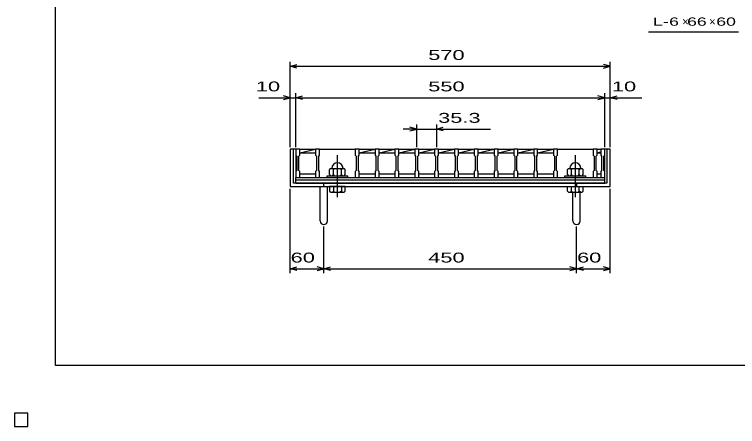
# Model space of a CAD drawing. Units: millimetres, scale not verified. Extents: x -1456 to 1385, y -1026 to 843.
# Drawn here: x -1456 to -168, y -1026 to -292 of the extents above; entities that cross this region are included whole.
import ezdxf
from ezdxf.enums import TextEntityAlignment as Align

# ---------------------------------------------------------------- set-up
doc = ezdxf.new("R2010")
doc.units = ezdxf.units.MM
doc.header["$LTSCALE"] = 8
doc.linetypes.add('CHAIN', pattern=[18.5, 12, -1.5, 3.5, -1.5])
for name, color, linetype, lineweight in [('0_2', 150, 'Continuous', 25), ('16', 3, 'Continuous', 25), ('19', 6, 'Continuous', 25), ('22', 4, 'Continuous', 25)]:
    doc.layers.add(name, color=color, linetype=linetype, lineweight=lineweight)
doc.styles.add('ベクトル', font='')
doc.styles.get('ベクトル').set_extended_font_data('ベクトル')

msp = doc.modelspace()

# ---------------------------------------------------------------- linework, layer by layer
at = {"layer": '0_2'}
for p, q in [((-1383.2, -917.2), (-1383.2, 842.8)), ((1384.8, -917.2), (-1383.2, -917.2))]:
    msp.add_line(p, q, dxfattribs=at)
at = {"layer": '16'}
for p, q in [((-955, -532), (-955, -531.3)), ((-955, -531.3), (-948, -531.3)), ((-955, -532), (-955, -542.5)), ((-948, -532), (-955, -532)), ((-955, -532), (-955, -576)), ((-948, -531.3), (-948, -532)), ((-948, -542.5), (-948, -532)), ((-948, -532), (-919.7, -532)), ((-948, -538), (-919.7, -532)), ((-948, -538), (-919.7, -538)), ((-919.7, -532), (-919.7, -531.3)), ((-919.7, -531.3), (-912.7, -531.3)), ((-919.7, -532), (-919.7, -542.5)), ((-912.7, -532), (-919.7, -532)), ((-912.7, -531.3), (-912.7, -532)), ((-912.7, -542.5), (-912.7, -532)), ((-912.7, -532), (-849.1, -532)), ((-849.1, -532), (-849.1, -531.3)), ((-849.1, -531.3), (-842.1, -531.3)), ((-849.1, -532), (-849.1, -542.5)), ((-842.1, -532), (-849.1, -532)), ((-842.1, -531.3), (-842.1, -532)), ((-842.1, -542.5), (-842.1, -532)), ((-842.1, -532), (-813.8, -532)), ((-842.1, -538), (-813.8, -532)), ((-842.1, -538), (-813.8, -538)), ((-813.8, -532), (-813.8, -531.3)), ((-813.8, -531.3), (-806.8, -531.3)), ((-813.8, -532), (-813.8, -542.5)), ((-806.8, -532), (-813.8, -532)), ((-806.8, -531.3), (-806.8, -532)), ((-806.8, -542.5), (-806.8, -532)), ((-806.8, -532), (-778.5, -532)), ((-806.8, -538), (-778.5, -532)), ((-806.8, -538), (-778.5, -538)), ((-778.5, -532), (-778.5, -531.3)), ((-778.5, -531.3), (-771.5, -531.3)), ((-778.5, -532), (-778.5, -542.5)), ((-771.5, -532), (-778.5, -532)), ((-771.5, -531.3), (-771.5, -532)), ((-771.5, -542.5), (-771.5, -532)), ((-771.5, -532), (-743.2, -532)), ((-771.5, -538), (-743.2, -532)), ((-771.5, -538), (-743.2, -538)), ((-743.2, -532), (-743.2, -531.3)), ((-743.2, -531.3), (-736.2, -531.3)), ((-743.2, -532), (-743.2, -542.5)), ((-736.2, -532), (-743.2, -532)), ((-736.2, -531.3), (-736.2, -532)), ((-736.2, -542.5), (-736.2, -532)), ((-736.2, -532), (-707.9, -532)), ((-736.2, -538), (-707.9, -532)), ((-736.2, -538), (-707.9, -538)), ((-707.9, -532), (-707.9, -531.3)), ((-707.9, -531.3), (-700.9, -531.3)), ((-707.9, -532), (-707.9, -542.5)), ((-700.9, -532), (-707.9, -532)), ((-700.9, -531.3), (-700.9, -532)), ((-700.9, -542.5), (-700.9, -532)), ((-700.9, -532), (-672.6, -532)), ((-700.9, -538), (-672.6, -532)), ((-700.9, -538), (-672.6, -538)), ((-672.6, -532), (-672.6, -531.3)), ((-672.6, -531.3), (-665.6, -531.3)), ((-672.6, -532), (-672.6, -542.5)), ((-665.6, -532), (-672.6, -532)), ((-665.6, -531.3), (-665.6, -532)), ((-665.6, -542.5), (-665.6, -532)), ((-665.6, -532), (-637.3, -532)), ((-665.6, -538), (-637.3, -532)), ((-665.6, -538), (-637.3, -538)), ((-637.3, -532), (-637.3, -531.3)), ((-637.3, -531.3), (-630.3, -531.3)), ((-637.3, -532), (-637.3, -542.5)), ((-630.3, -532), (-637.3, -532)), ((-630.3, -531.3), (-630.3, -532)), ((-630.3, -542.5), (-630.3, -532)), ((-630.3, -532), (-602, -532)), ((-630.3, -538), (-602, -532)), ((-630.3, -538), (-602, -538)), ((-602, -532), (-602, -531.3)), ((-602, -531.3), (-595, -531.3)), ((-602, -532), (-602, -542.5)), ((-595, -532), (-602, -532)), ((-595, -531.3), (-595, -532)), ((-595, -542.5), (-595, -532)), ((-595, -532), (-566.7, -532)), ((-595, -538), (-566.7, -532)), ((-595, -538), (-566.7, -538)), ((-566.7, -532), (-566.7, -531.3)), ((-566.7, -531.3), (-559.7, -531.3)), ((-566.7, -532), (-566.7, -542.5)), ((-559.7, -532), (-566.7, -532)), ((-559.7, -531.3), (-559.7, -532)), ((-559.7, -542.5), (-559.7, -532)), ((-559.7, -532), (-531.4, -532)), ((-559.7, -538), (-531.4, -532)), ((-559.7, -538), (-531.4, -538)), ((-531.4, -532), (-531.4, -531.3)), ((-531.4, -531.3), (-524.4, -531.3)), ((-531.4, -532), (-531.4, -542.5)), ((-524.4, -532), (-531.4, -532)), ((-524.4, -531.3), (-524.4, -532)), ((-524.4, -542.5), (-524.4, -532)), ((-524.4, -532), (-496.1, -532)), ((-524.4, -538), (-496.1, -532)), ((-524.4, -538), (-496.1, -538)), ((-496.1, -532), (-496.1, -531.3)), ((-496.1, -531.3), (-489.1, -531.3)), ((-496.1, -532), (-496.1, -542.5)), ((-489.1, -532), (-496.1, -532)), ((-489.1, -531.3), (-489.1, -532)), ((-489.1, -542.5), (-489.1, -532)), ((-489.1, -532), (-425.5, -532)), ((-425.5, -532), (-425.5, -531.3)), ((-425.5, -531.3), (-418.5, -531.3)), ((-425.5, -532), (-425.5, -542.5)), ((-418.5, -532), (-425.5, -532)), ((-418.5, -531.3), (-418.5, -532)), ((-418.5, -542.5), (-418.5, -532)), ((-418.5, -532), (-412, -532)), ((-418.5, -538), (-412, -536.622)), ((-418.5, -538), (-412, -538)), ((-412, -532), (-412, -531.3)), ((-412, -531.3), (-405, -531.3)), ((-412, -532), (-412, -542.5)), ((-405, -532), (-412, -532)), ((-405, -531.3), (-405, -532)), ((-405, -542.5), (-405, -532)), ((-405, -576), (-405, -532)), ((-955, -542.5), (-953.5, -544.5)), ((-953.5, -544.5), (-953.5, -569.5)), ((-949.5, -544.5), (-948, -542.5)), ((-949.5, -569.5), (-949.5, -544.5)), ((-919.7, -542.5), (-918.2, -544.5)), ((-918.2, -544.5), (-918.2, -569.5)), ((-914.2, -544.5), (-912.7, -542.5)), ((-914.2, -569.5), (-914.2, -544.5)), ((-849.1, -542.5), (-847.6, -544.5)), ((-847.6, -544.5), (-847.6, -569.5)), ((-843.6, -544.5), (-842.1, -542.5)), ((-843.6, -569.5), (-843.6, -544.5)), ((-813.8, -542.5), (-812.3, -544.5)), ((-812.3, -544.5), (-812.3, -569.5)), ((-808.3, -544.5), (-806.8, -542.5)), ((-808.3, -569.5), (-808.3, -544.5)), ((-778.5, -542.5), (-777, -544.5)), ((-777, -544.5), (-777, -569.5)), ((-773, -544.5), (-771.5, -542.5)), ((-773, -569.5), (-773, -544.5)), ((-743.2, -542.5), (-741.7, -544.5)), ((-741.7, -544.5), (-741.7, -569.5)), ((-737.7, -544.5), (-736.2, -542.5)), ((-737.7, -569.5), (-737.7, -544.5)), ((-707.9, -542.5), (-706.4, -544.5)), ((-706.4, -544.5), (-706.4, -569.5)), ((-702.4, -544.5), (-700.9, -542.5)), ((-702.4, -569.5), (-702.4, -544.5)), ((-672.6, -542.5), (-671.1, -544.5)), ((-671.1, -544.5), (-671.1, -569.5)), ((-667.1, -544.5), (-665.6, -542.5)), ((-667.1, -569.5), (-667.1, -544.5)), ((-637.3, -542.5), (-635.8, -544.5)), ((-635.8, -544.5), (-635.8, -569.5)), ((-631.8, -544.5), (-630.3, -542.5)), ((-631.8, -569.5), (-631.8, -544.5)), ((-602, -542.5), (-600.5, -544.5)), ((-600.5, -544.5), (-600.5, -569.5)), ((-596.5, -544.5), (-595, -542.5)), ((-596.5, -569.5), (-596.5, -544.5)), ((-566.7, -542.5), (-565.2, -544.5)), ((-565.2, -544.5), (-565.2, -569.5)), ((-561.2, -544.5), (-559.7, -542.5)), ((-561.2, -569.5), (-561.2, -544.5)), ((-531.4, -542.5), (-529.9, -544.5)), ((-529.9, -544.5), (-529.9, -569.5)), ((-525.9, -544.5), (-524.4, -542.5)), ((-525.9, -569.5), (-525.9, -544.5)), ((-496.1, -542.5), (-494.6, -544.5)), ((-494.6, -544.5), (-494.6, -569.5)), ((-490.6, -544.5), (-489.1, -542.5)), ((-490.6, -569.5), (-490.6, -544.5)), ((-425.5, -542.5), (-424, -544.5)), ((-424, -544.5), (-424, -569.5)), ((-420, -544.5), (-418.5, -542.5)), ((-420, -569.5), (-420, -544.5)), ((-412, -542.5), (-410.5, -544.5)), ((-410.5, -544.5), (-410.5, -569.5)), ((-406.5, -544.5), (-405, -542.5)), ((-406.5, -569.5), (-406.5, -544.5)), ((-892.9, -566), (-894.9, -568)), ((-892.9, -566), (-868.9, -566)), ((-889.9, -566), (-887.9, -568)), ((-887.9, -568), (-885.9, -566)), ((-875.9, -566), (-873.9, -568)), ((-873.9, -568), (-871.9, -566)), ((-868.9, -566), (-866.9, -568)), ((-469.3, -566), (-471.3, -568)), ((-469.3, -566), (-445.3, -566)), ((-466.3, -566), (-464.3, -568)), ((-464.3, -568), (-462.3, -566)), ((-452.3, -566), (-450.3, -568)), ((-450.3, -568), (-448.3, -566)), ((-445.3, -566), (-443.3, -568)), ((-953.5, -569.5), (-955, -571.5)), ((-955, -571.5), (-955, -582)), ((-948, -571.5), (-949.5, -569.5)), ((-948, -582), (-948, -571.5)), ((-948, -576), (-919.7, -576)), ((-918.2, -569.5), (-919.7, -571.5)), ((-919.7, -571.5), (-919.7, -582)), ((-912.7, -571.5), (-914.2, -569.5)), ((-912.7, -582), (-912.7, -571.5)), ((-899.4, -582), (-899.4, -579)), ((-899.4, -579), (-862.4, -579)), ((-894.9, -577), (-894.9, -568)), ((-894.9, -577), (-892.9, -579)), ((-889.9, -579), (-887.9, -577)), ((-887.9, -577), (-887.9, -568)), ((-885.9, -579), (-887.9, -577)), ((-875.9, -579), (-873.9, -577)), ((-873.9, -577), (-873.9, -568)), ((-871.9, -579), (-873.9, -577)), ((-868.9, -579), (-866.9, -577)), ((-866.9, -577), (-866.9, -568)), ((-862.4, -582), (-862.4, -579)), ((-847.6, -569.5), (-849.1, -571.5)), ((-849.1, -571.5), (-849.1, -582)), ((-842.1, -571.5), (-843.6, -569.5)), ((-842.1, -582), (-842.1, -571.5)), ((-842.1, -576), (-813.8, -576)), ((-812.3, -569.5), (-813.8, -571.5)), ((-813.8, -571.5), (-813.8, -582)), ((-806.8, -571.5), (-808.3, -569.5)), ((-806.8, -582), (-806.8, -571.5)), ((-806.8, -576), (-778.5, -576)), ((-777, -569.5), (-778.5, -571.5)), ((-778.5, -571.5), (-778.5, -582)), ((-771.5, -571.5), (-773, -569.5)), ((-771.5, -582), (-771.5, -571.5)), ((-771.5, -576), (-743.2, -576)), ((-741.7, -569.5), (-743.2, -571.5)), ((-743.2, -571.5), (-743.2, -582)), ((-736.2, -571.5), (-737.7, -569.5)), ((-736.2, -582), (-736.2, -571.5)), ((-736.2, -576), (-707.9, -576)), ((-706.4, -569.5), (-707.9, -571.5)), ((-707.9, -571.5), (-707.9, -582)), ((-700.9, -571.5), (-702.4, -569.5)), ((-700.9, -582), (-700.9, -571.5)), ((-700.9, -576), (-672.6, -576)), ((-671.1, -569.5), (-672.6, -571.5)), ((-672.6, -571.5), (-672.6, -582)), ((-665.6, -571.5), (-667.1, -569.5)), ((-665.6, -582), (-665.6, -571.5)), ((-665.6, -576), (-637.3, -576)), ((-635.8, -569.5), (-637.3, -571.5)), ((-637.3, -571.5), (-637.3, -582)), ((-630.3, -571.5), (-631.8, -569.5)), ((-630.3, -582), (-630.3, -571.5)), ((-630.3, -576), (-602, -576)), ((-600.5, -569.5), (-602, -571.5)), ((-602, -571.5), (-602, -582)), ((-595, -571.5), (-596.5, -569.5)), ((-595, -582), (-595, -571.5)), ((-595, -576), (-566.7, -576)), ((-565.2, -569.5), (-566.7, -571.5)), ((-566.7, -571.5), (-566.7, -582)), ((-559.7, -571.5), (-561.2, -569.5)), ((-559.7, -582), (-559.7, -571.5)), ((-559.7, -576), (-531.4, -576)), ((-529.9, -569.5), (-531.4, -571.5)), ((-531.4, -571.5), (-531.4, -582)), ((-524.4, -571.5), (-525.9, -569.5)), ((-524.4, -582), (-524.4, -571.5)), ((-524.4, -576), (-496.1, -576)), ((-494.6, -569.5), (-496.1, -571.5)), ((-496.1, -571.5), (-496.1, -582)), ((-489.1, -571.5), (-490.6, -569.5)), ((-489.1, -582), (-489.1, -571.5)), ((-475.8, -582), (-475.8, -579)), ((-475.8, -579), (-438.8, -579)), ((-471.3, -577), (-471.3, -568)), ((-471.3, -577), (-469.3, -579)), ((-466.3, -579), (-464.3, -577)), ((-464.3, -577), (-464.3, -568)), ((-462.3, -579), (-464.3, -577)), ((-452.3, -579), (-450.3, -577)), ((-450.3, -577), (-450.3, -568)), ((-448.3, -579), (-450.3, -577)), ((-445.3, -579), (-443.3, -577)), ((-443.3, -577), (-443.3, -568)), ((-438.8, -582), (-438.8, -579)), ((-424, -569.5), (-425.5, -571.5)), ((-425.5, -571.5), (-425.5, -582)), ((-418.5, -571.5), (-420, -569.5)), ((-418.5, -582), (-418.5, -571.5)), ((-418.5, -576), (-412, -576)), ((-410.5, -569.5), (-412, -571.5)), ((-412, -571.5), (-412, -582)), ((-405, -571.5), (-406.5, -569.5)), ((-405, -582), (-405, -571.5)), ((-955, -582), (-948, -582)), ((-955, -582), (-405, -582)), ((-955, -586.5), (-955, -582)), ((-955, -586.5), (-405, -586.5)), ((-955, -592.5), (-955, -586.5)), ((-919.7, -582), (-912.7, -582)), ((-912.7, -582), (-849.1, -582)), ((-899.4, -582), (-862.4, -582)), ((-849.1, -582), (-842.1, -582)), ((-813.8, -582), (-806.8, -582)), ((-778.5, -582), (-771.5, -582)), ((-743.2, -582), (-736.2, -582)), ((-707.9, -582), (-700.9, -582)), ((-672.6, -582), (-665.6, -582)), ((-637.3, -582), (-630.3, -582)), ((-602, -582), (-595, -582)), ((-566.7, -582), (-559.7, -582)), ((-531.4, -582), (-524.4, -582)), ((-496.1, -582), (-489.1, -582)), ((-489.1, -582), (-425.5, -582)), ((-475.8, -582), (-438.8, -582)), ((-425.5, -582), (-418.5, -582)), ((-412, -582), (-405, -582)), ((-405, -586.5), (-405, -582)), ((-405, -592.5), (-405, -586.5)), ((-955, -592.5), (-405, -592.5)), ((-1432, -1002), (-1456, -1002)), ((-1456, -1002), (-1456, -1026)), ((-1432, -1002), (-1456, -1002)), ((-1456, -1002), (-1456, -1026)), ((-1432, -1002), (-1456, -1002)), ((-1456, -1002), (-1456, -1026)), ((-1432, -1002), (-1456, -1002)), ((-1456, -1002), (-1456, -1026)), ((-1432, -1002), (-1456, -1002)), ((-1456, -1002), (-1456, -1026)), ((-1432, -1026), (-1432, -1002)), ((-1432, -1026), (-1432, -1002)), ((-1432, -1026), (-1432, -1002)), ((-1432, -1026), (-1432, -1002)), ((-1432, -1026), (-1432, -1002)), ((-1456, -1026), (-1432, -1026)), ((-1456, -1026), (-1432, -1026)), ((-1456, -1026), (-1432, -1026)), ((-1456, -1026), (-1432, -1026)), ((-1456, -1026), (-1432, -1026))]:
    msp.add_line(p, q, dxfattribs=at)
at = {"layer": '16', "linetype": 'CHAIN'}
for p, q in [((-880.9, -617.4), (-880.9, -542.4)), ((-457.3, -617.4), (-457.3, -542.4))]:
    msp.add_line(p, q, dxfattribs=at)
at = {"layer": '16'}
for centre in [(-880.9, -566), (-457.3, -566)]:
    msp.add_arc(centre, 10, 0, 180, dxfattribs=at)
at = {"layer": '19'}
for p, q in [((-955, -532), (-965, -532)), ((-965, -532), (-965, -598.5)), ((-959, -592.5), (-959, -532)), ((-395, -532), (-405, -532)), ((-401, -532), (-401, -592.5)), ((-395, -598.5), (-395, -532)), ((-965, -598.5), (-395, -598.5)), ((-401, -592.5), (-959, -592.5)), ((-911.5, -659.61), (-911.5, -598.5)), ((-905, -598.5), (-905, -592.5)), ((-898.5, -659.61), (-898.5, -598.5)), ((-894.9, -598.5), (-894.9, -606.5)), ((-866.9, -598.5), (-894.9, -598.5)), ((-887.9, -598.5), (-887.9, -606.5)), ((-873.9, -598.5), (-873.9, -606.5)), ((-866.9, -606.5), (-866.9, -598.5)), ((-471.3, -606.5), (-471.3, -598.5)), ((-471.3, -598.5), (-443.3, -598.5)), ((-464.3, -606.5), (-464.3, -598.5)), ((-455, -592.5), (-455, -598.5)), ((-450.3, -606.5), (-450.3, -598.5)), ((-443.3, -606.5), (-443.3, -598.5)), ((-894.9, -606.5), (-892.9, -608.5)), ((-892.9, -608.5), (-868.9, -608.5)), ((-887.9, -606.5), (-889.9, -608.5)), ((-885.9, -608.5), (-887.9, -606.5)), ((-873.9, -606.5), (-875.9, -608.5)), ((-871.9, -608.5), (-873.9, -606.5)), ((-868.9, -608.5), (-866.9, -606.5)), ((-469.3, -608.5), (-471.3, -606.5)), ((-469.3, -608.5), (-445.3, -608.5)), ((-466.3, -608.5), (-464.3, -606.5)), ((-462.3, -608.5), (-464.3, -606.5)), ((-461.5, -659.61), (-461.5, -608.5)), ((-452.3, -608.5), (-450.3, -606.5)), ((-448.3, -608.5), (-450.3, -606.5)), ((-448.5, -659.61), (-448.5, -608.5)), ((-445.3, -608.5), (-443.3, -606.5))]:
    msp.add_line(p, q, dxfattribs=at)
for centre in [(-905, -659.61), (-455, -659.61)]:
    msp.add_arc(centre, 6.5, 180, 0, dxfattribs=at)
at = {"layer": '22'}
for p, q in [((-327, -322.5), (-167, -322.5)), ((-965, -528), (-965, -376)), ((-965, -384), (-953, -380.8)), ((-953, -387.2), (-965, -384)), ((-965, -384), (-395, -384)), ((-395, -384), (-407, -380.8)), ((-407, -387.2), (-395, -384)), ((-395, -528), (-395, -376)), ((-965, -440), (-977, -436.8)), ((-965, -528), (-965, -432)), ((-955, -528), (-955, -432)), ((-955, -440), (-943, -436.8)), ((-405, -440), (-417, -436.8)), ((-405, -528), (-405, -432)), ((-395, -528), (-395, -432)), ((-395, -440), (-383, -436.8)), ((-1021, -440), (-965, -440)), ((-977, -443.2), (-965, -440)), ((-965, -440), (-955, -440)), ((-943, -443.2), (-955, -440)), ((-955, -440), (-405, -440)), ((-417, -443.2), (-405, -440)), ((-405, -440), (-395, -440)), ((-383, -443.2), (-395, -440)), ((-395, -440), (-339, -440)), ((-739.7, -528), (-739.7, -488)), ((-704.4, -488), (-704.4, -528)), ((-739.7, -496), (-763.7, -496)), ((-739.7, -496), (-751.7, -492.8)), ((-751.7, -499.2), (-739.7, -496)), ((-739.7, -496), (-704.4, -496)), ((-704.4, -496), (-692.4, -492.8)), ((-692.4, -499.2), (-704.4, -496)), ((-704.4, -496), (-608.4, -496)), ((-965, -752.9), (-965, -602.5)), ((-395, -752.9), (-395, -602.5)), ((-905, -752.9), (-905, -669.7)), ((-455, -752.9), (-455, -669.7)), ((-965, -744.9), (-953, -741.7)), ((-953, -748.1), (-965, -744.9)), ((-965, -744.9), (-905, -744.9)), ((-905, -744.9), (-917, -741.7)), ((-917, -748.1), (-905, -744.9)), ((-905, -744.9), (-893, -741.7)), ((-893, -748.1), (-905, -744.9)), ((-905, -744.9), (-455, -744.9)), ((-455, -744.9), (-467, -741.7)), ((-467, -748.1), (-455, -744.9)), ((-455, -744.9), (-443, -741.7)), ((-443, -748.1), (-455, -744.9)), ((-455, -744.9), (-395, -744.9)), ((-395, -744.9), (-407, -741.7)), ((-407, -748.1), (-395, -744.9))]:
    msp.add_line(p, q, dxfattribs=at)
at = {"layer": '22', "color": 2}
for p, q in [((-1432, -1002), (-1456, -1002)), ((-1456, -1002), (-1456, -1026)), ((-1432, -1002), (-1456, -1002)), ((-1456, -1002), (-1456, -1026)), ((-1432, -1002), (-1456, -1002)), ((-1456, -1002), (-1456, -1026)), ((-1432, -1026), (-1432, -1002)), ((-1432, -1026), (-1432, -1002)), ((-1432, -1026), (-1432, -1002)), ((-1456, -1026), (-1432, -1026)), ((-1456, -1026), (-1432, -1026)), ((-1456, -1026), (-1432, -1026))]:
    msp.add_line(p, q, dxfattribs=at)

# ---------------------------------------------------------------- texts
at = {"layer": '22', "color": 2, "style": 'ベクトル'}
for s, height, width, p in [('L-', 14.66, 1.6, (-319, -304.5)), (' 6 ', 14.66, 1.6, (-299, -304.5)), (' 66 ', 14.66, 1.6, (-267, -304.5)), (' 60 ', 14.66, 1.6, (-215, -304.5)), (' 570 ', 17.6, 1.65, (-730, -364)), (' 10 ', 17.6, 1.65, (-1037, -420)), (' 550 ', 17.6, 1.65, (-730, -420)), (' 10 ', 17.6, 1.65, (-403, -420)), (' 35.3 ', 17.6, 1.65, (-712.4, -476)), (' 60 ', 17.6, 1.65, (-975, -724.9)), (' 450 ', 17.6, 1.65, (-730, -724.9)), (' 60 ', 17.6, 1.65, (-465, -724.9))]:
    msp.add_text(s, height=height, dxfattribs=dict(at, width=width)).set_placement(p, align=Align.MIDDLE_LEFT)
for p in [(-267, -304.5), (-219, -304.5)]:
    msp.add_text('×', height=14.66, dxfattribs=at).set_placement(p, align=Align.MIDDLE_LEFT)

doc.saveas('drawing.dxf')
